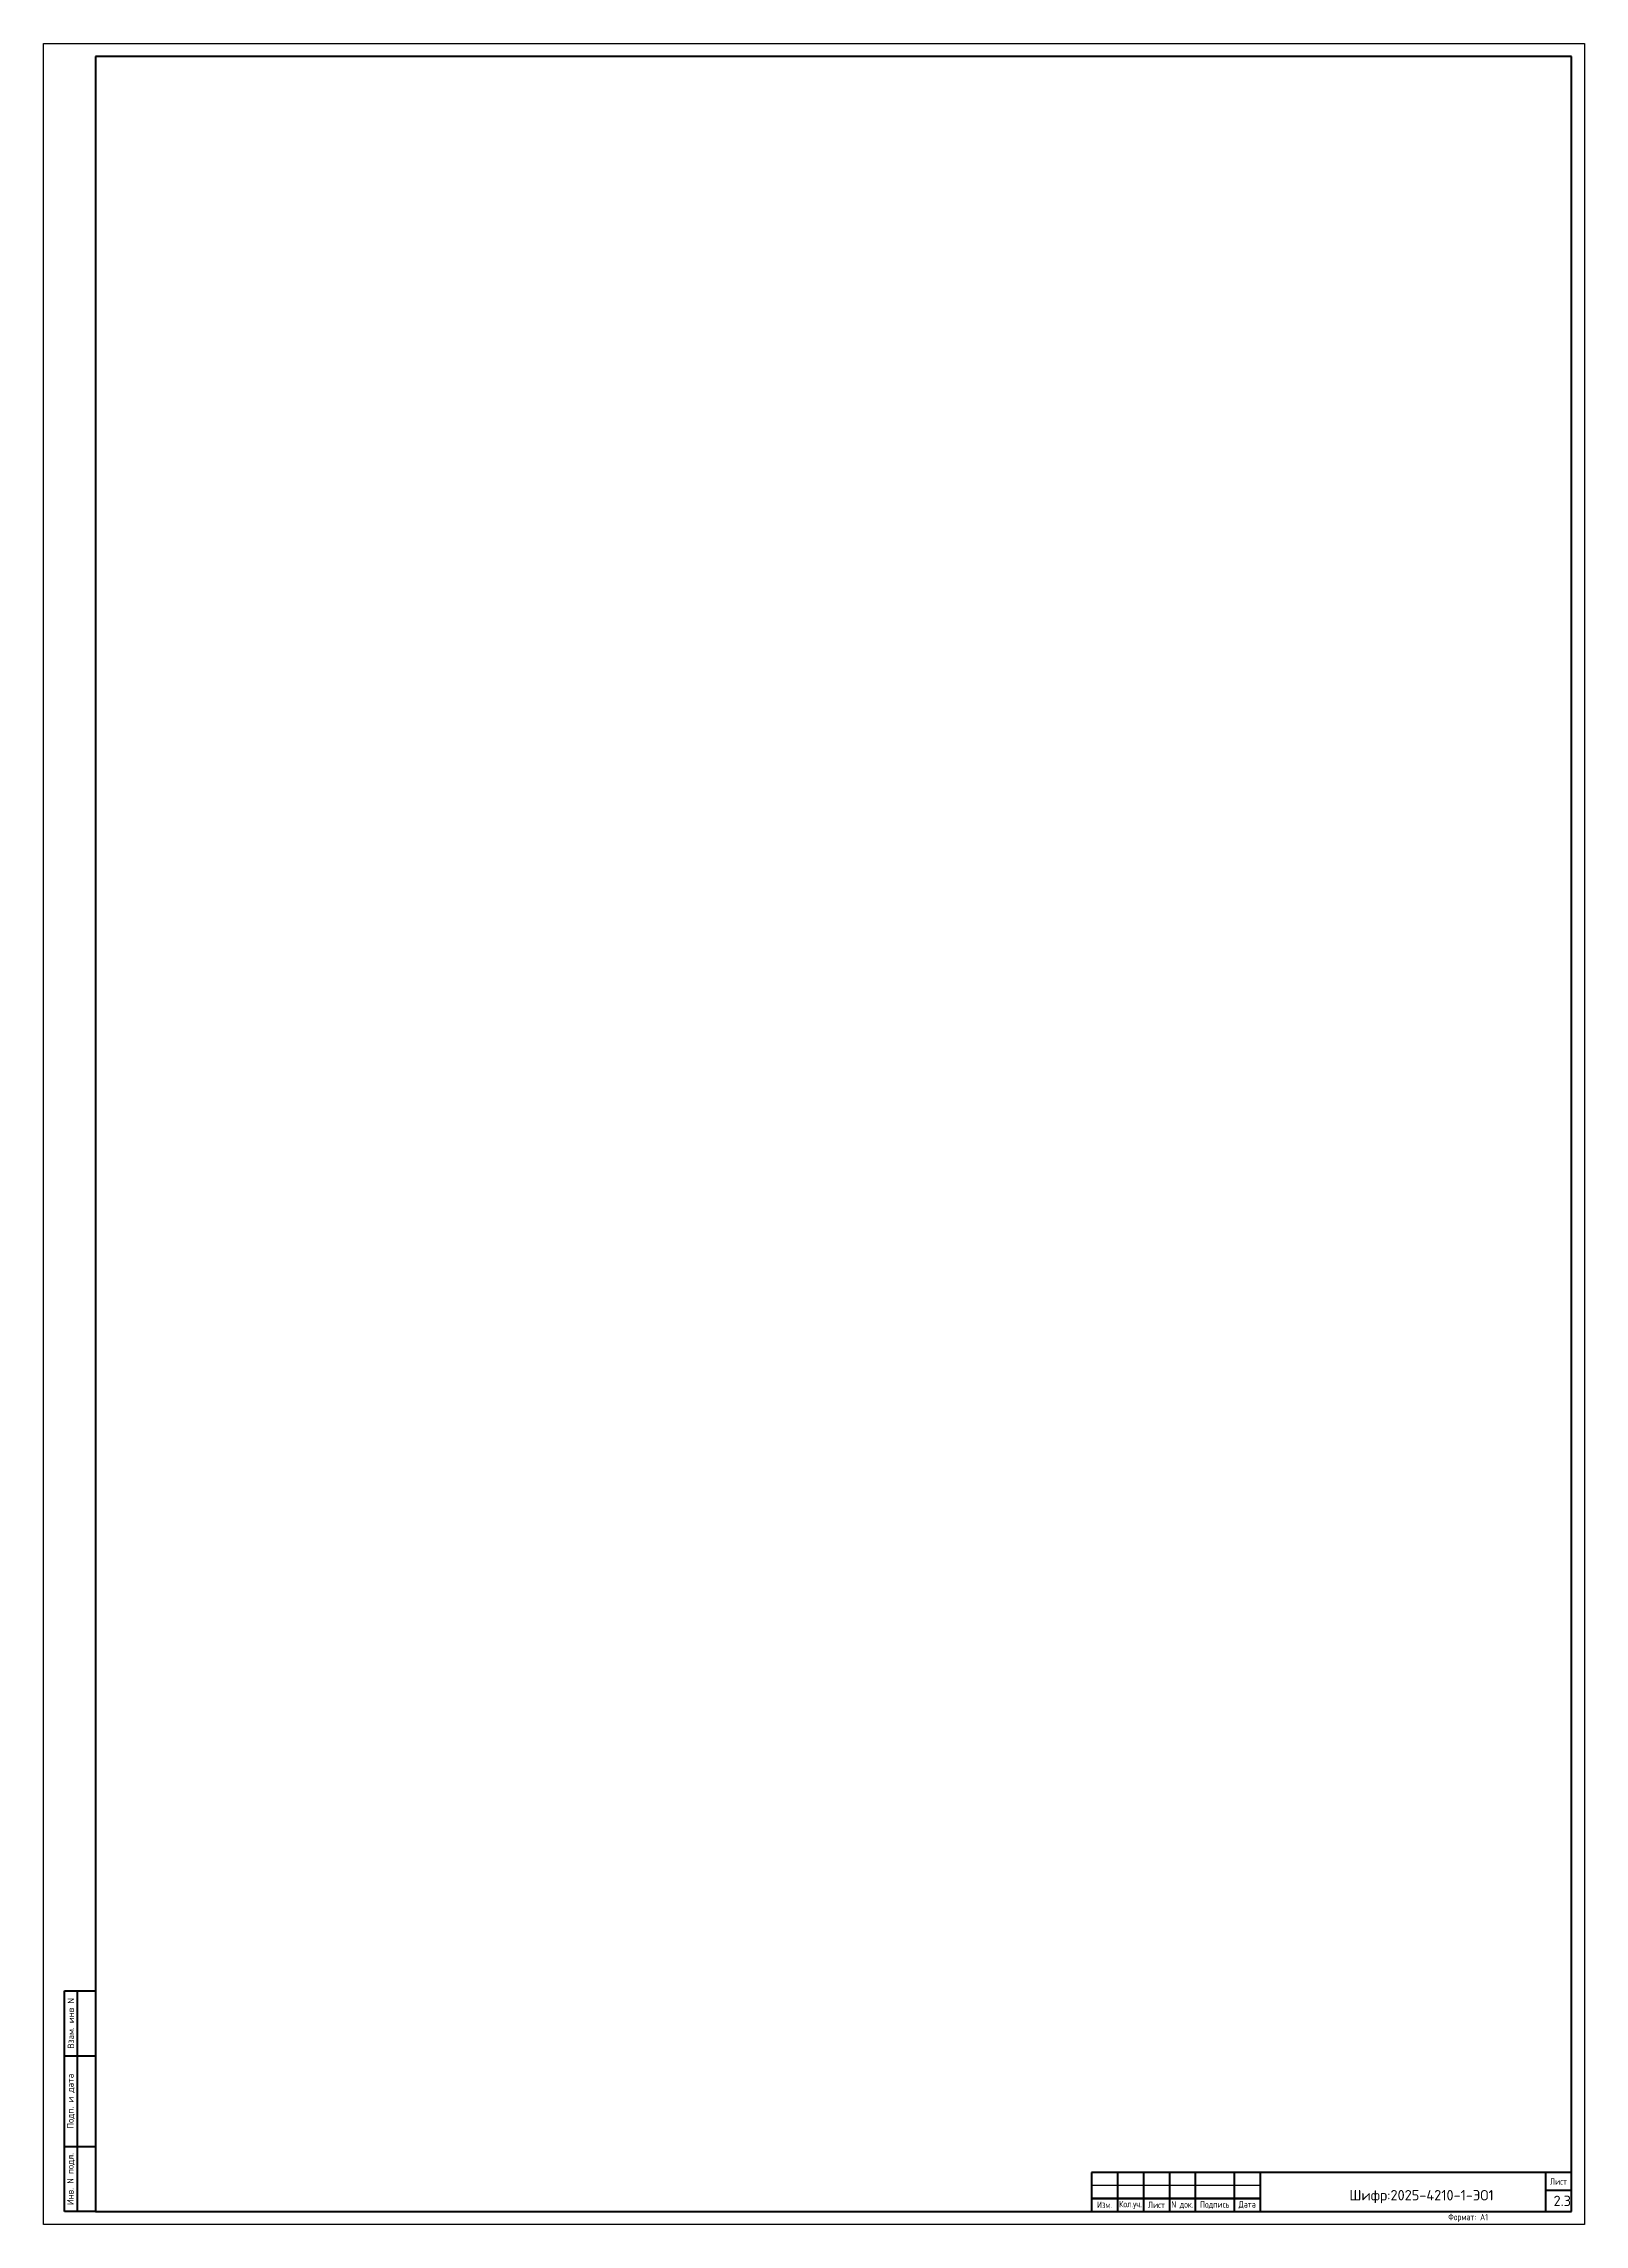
# Model space of a CAD drawing. Header units: millimetres. Extents: x -243740 to 150609, y -473655 to -165121.
# Drawn here: x -207933 to -148533, y -249221 to -165121 of the extents above; entities that cross this region are included whole.
import ezdxf

# ---------------------------------------------------------------- set-up
doc = ezdxf.new("R2010")
doc.units = ezdxf.units.MM
for name, color, linetype, lineweight in [('0Сила', 7, 'Continuous', 35), ('ELECTR', 152, 'Continuous', 20), ('Штампы все', 7, 'Continuous', 50)]:
    doc.layers.add(name, color=color, linetype=linetype, lineweight=lineweight)
for name, color, linetype in [('Рамки', 7, 'Continuous'), ('Тексты', 7, 'Continuous'), ('Тексты штампов', 7, 'Continuous')]:
    doc.layers.add(name, color=color, linetype=linetype)
doc.styles.add('RUSS', font='isocpeur.ttf', dxfattribs={"height": 3})
doc.styles.add('Standard Label', font='romans.shx', dxfattribs={"width": 0.7, "height": 2.5})

# ---------------------------------------------------------------- blocks, each defined once
blk = doc.blocks.new('*U469')
at = {"layer": 'Штампы все', "lineweight": 40}
for p, q in [((-12, 0), (-12, 85)), ((-12, 85), (0, 85)), ((-7, 0), (-7, 85)), ((-12, 60), (0, 60)), ((-12, 25), (0, 25)), ((0, 0), (-12, 0))]:
    blk.add_line(p, q, dxfattribs=at)
at = {"layer": 'Штампы все'}
blk.add_line((-7, 85), (-7, 85), dxfattribs=at)
at = {"layer": 'Тексты штампов', "char_height": 2.5, "attachment_point": 5, "rotation": 90, "style": 'RUSS'}
for s, insert, width in [('{\\fisocpeur;Взам. инв N}', (-9.5, 72.5), 25), ('{\\fisocpeur;Подп. и дата}', (-9.5, 42.5), 35), ('{\\fisocpeur;Инв. N подл.}', (-9.5, 12.5), 25)]:
    blk.add_mtext(s, dxfattribs=dict(at, insert=insert, width=width))
blk = doc.blocks.new('*U176')
at = {"layer": 'Рамки', "lineweight": 40}
for p, q in [((-5, 836), (-574, 836)), ((-574, 836), (-574, 5)), ((-5, 5), (-5, 836)), ((-574, 5), (-5, 5))]:
    blk.add_line(p, q, dxfattribs=at)
at = {"layer": 'Рамки'}
blk.add_lwpolyline([(0, 841), (0, 0), (-594, 0), (-594, 841)], close=True, dxfattribs=at)
blk.add_blockref('*U469', (-574, 5))
at = {"layer": 'Тексты', "char_height": 2.5, "width": 50, "attachment_point": 4, "style": 'Standard Label'}
for s, insert in [('\\pi2.5;Формат:', (-55, 2.5)), ('\\pi2.5;Формат:', (-55, 2.5)), ('\\pi2.5;А1', (-42.71, 2.76))]:
    blk.add_mtext(s, dxfattribs=dict(at, insert=insert))
blk = doc.blocks.new('*U175')
at = {"layer": 'Штампы все', "lineweight": 50}
for p, q in [((0, 15), (-185, 15)), ((-185, 15), (-185, 0)), ((-175, 15), (-175, 0)), ((-165, 15), (-165, 0)), ((-155, 15), (-155, 0)), ((-145, 15), (-145, 0)), ((-130, 15), (-130, 0)), ((-120, 15), (-120, 0)), ((-10, 15), (-10, 0)), ((0, 8), (-10, 8))]:
    blk.add_line(p, q, dxfattribs=at)
at = {"layer": 'Штампы все', "lineweight": 25}
for p, q in [((-120, 10), (-185, 10)), ((-120, 5), (-185, 5))]:
    blk.add_line(p, q, dxfattribs=at)
at = {"layer": 'Штампы все', "lineweight": 40}
for p, q in [((-185, 5), (-120, 5)), ((-120, 5), (-185, 5))]:
    blk.add_line(p, q, dxfattribs=at)
at = {"layer": 'Тексты штампов', "char_height": 2.5, "attachment_point": 5, "style": 'Standard Label'}
for s, insert, width in [('Лист', (-5, 11.5), 10), ('Изм.', (-180, 2.5), 10), ('Кол.уч.', (-170, 2.5), 10), ('Лист', (-160, 2.5), 10), ('N док.', (-150, 2.5), 10), ('Подпись', (-137.5, 2.5), 15), ('Дата', (-125, 2.5), 15)]:
    blk.add_mtext(s, dxfattribs=dict(at, insert=insert, width=width))

msp = doc.modelspace()

# ---------------------------------------------------------------- linework, layer by layer
at = {"color": 7, "lineweight": 40}
msp.add_line((-168933, -248721), (-150433, -248721), dxfattribs=at)

# ---------------------------------------------------------------- block references
at = {"xscale": 99.99989999999586, "yscale": 99.99989999999586, "zscale": 99.99989999999586}
msp.add_blockref('*U175', (-149033, -248721), dxfattribs=at)
at = {"layer": 'ELECTR', "lineweight": -2, "xscale": 100, "yscale": 100, "zscale": 100}
msp.add_blockref('*U176', (-148533, -249221), dxfattribs=at)

# ---------------------------------------------------------------- texts
at = {"color": 7, "style": 'RUSS'}
msp.add_text('Шифр:2025-4210-1-ЭО1', height=400, dxfattribs=at).set_placement((-157592, -248296))
at = {"layer": '0Сила', "linetype": 'Continuous', "lineweight": 25, "style": 'RUSS'}
msp.add_text('2.3', height=400, dxfattribs=at).set_placement((-149721, -248516))

doc.saveas('drawing.dxf')
